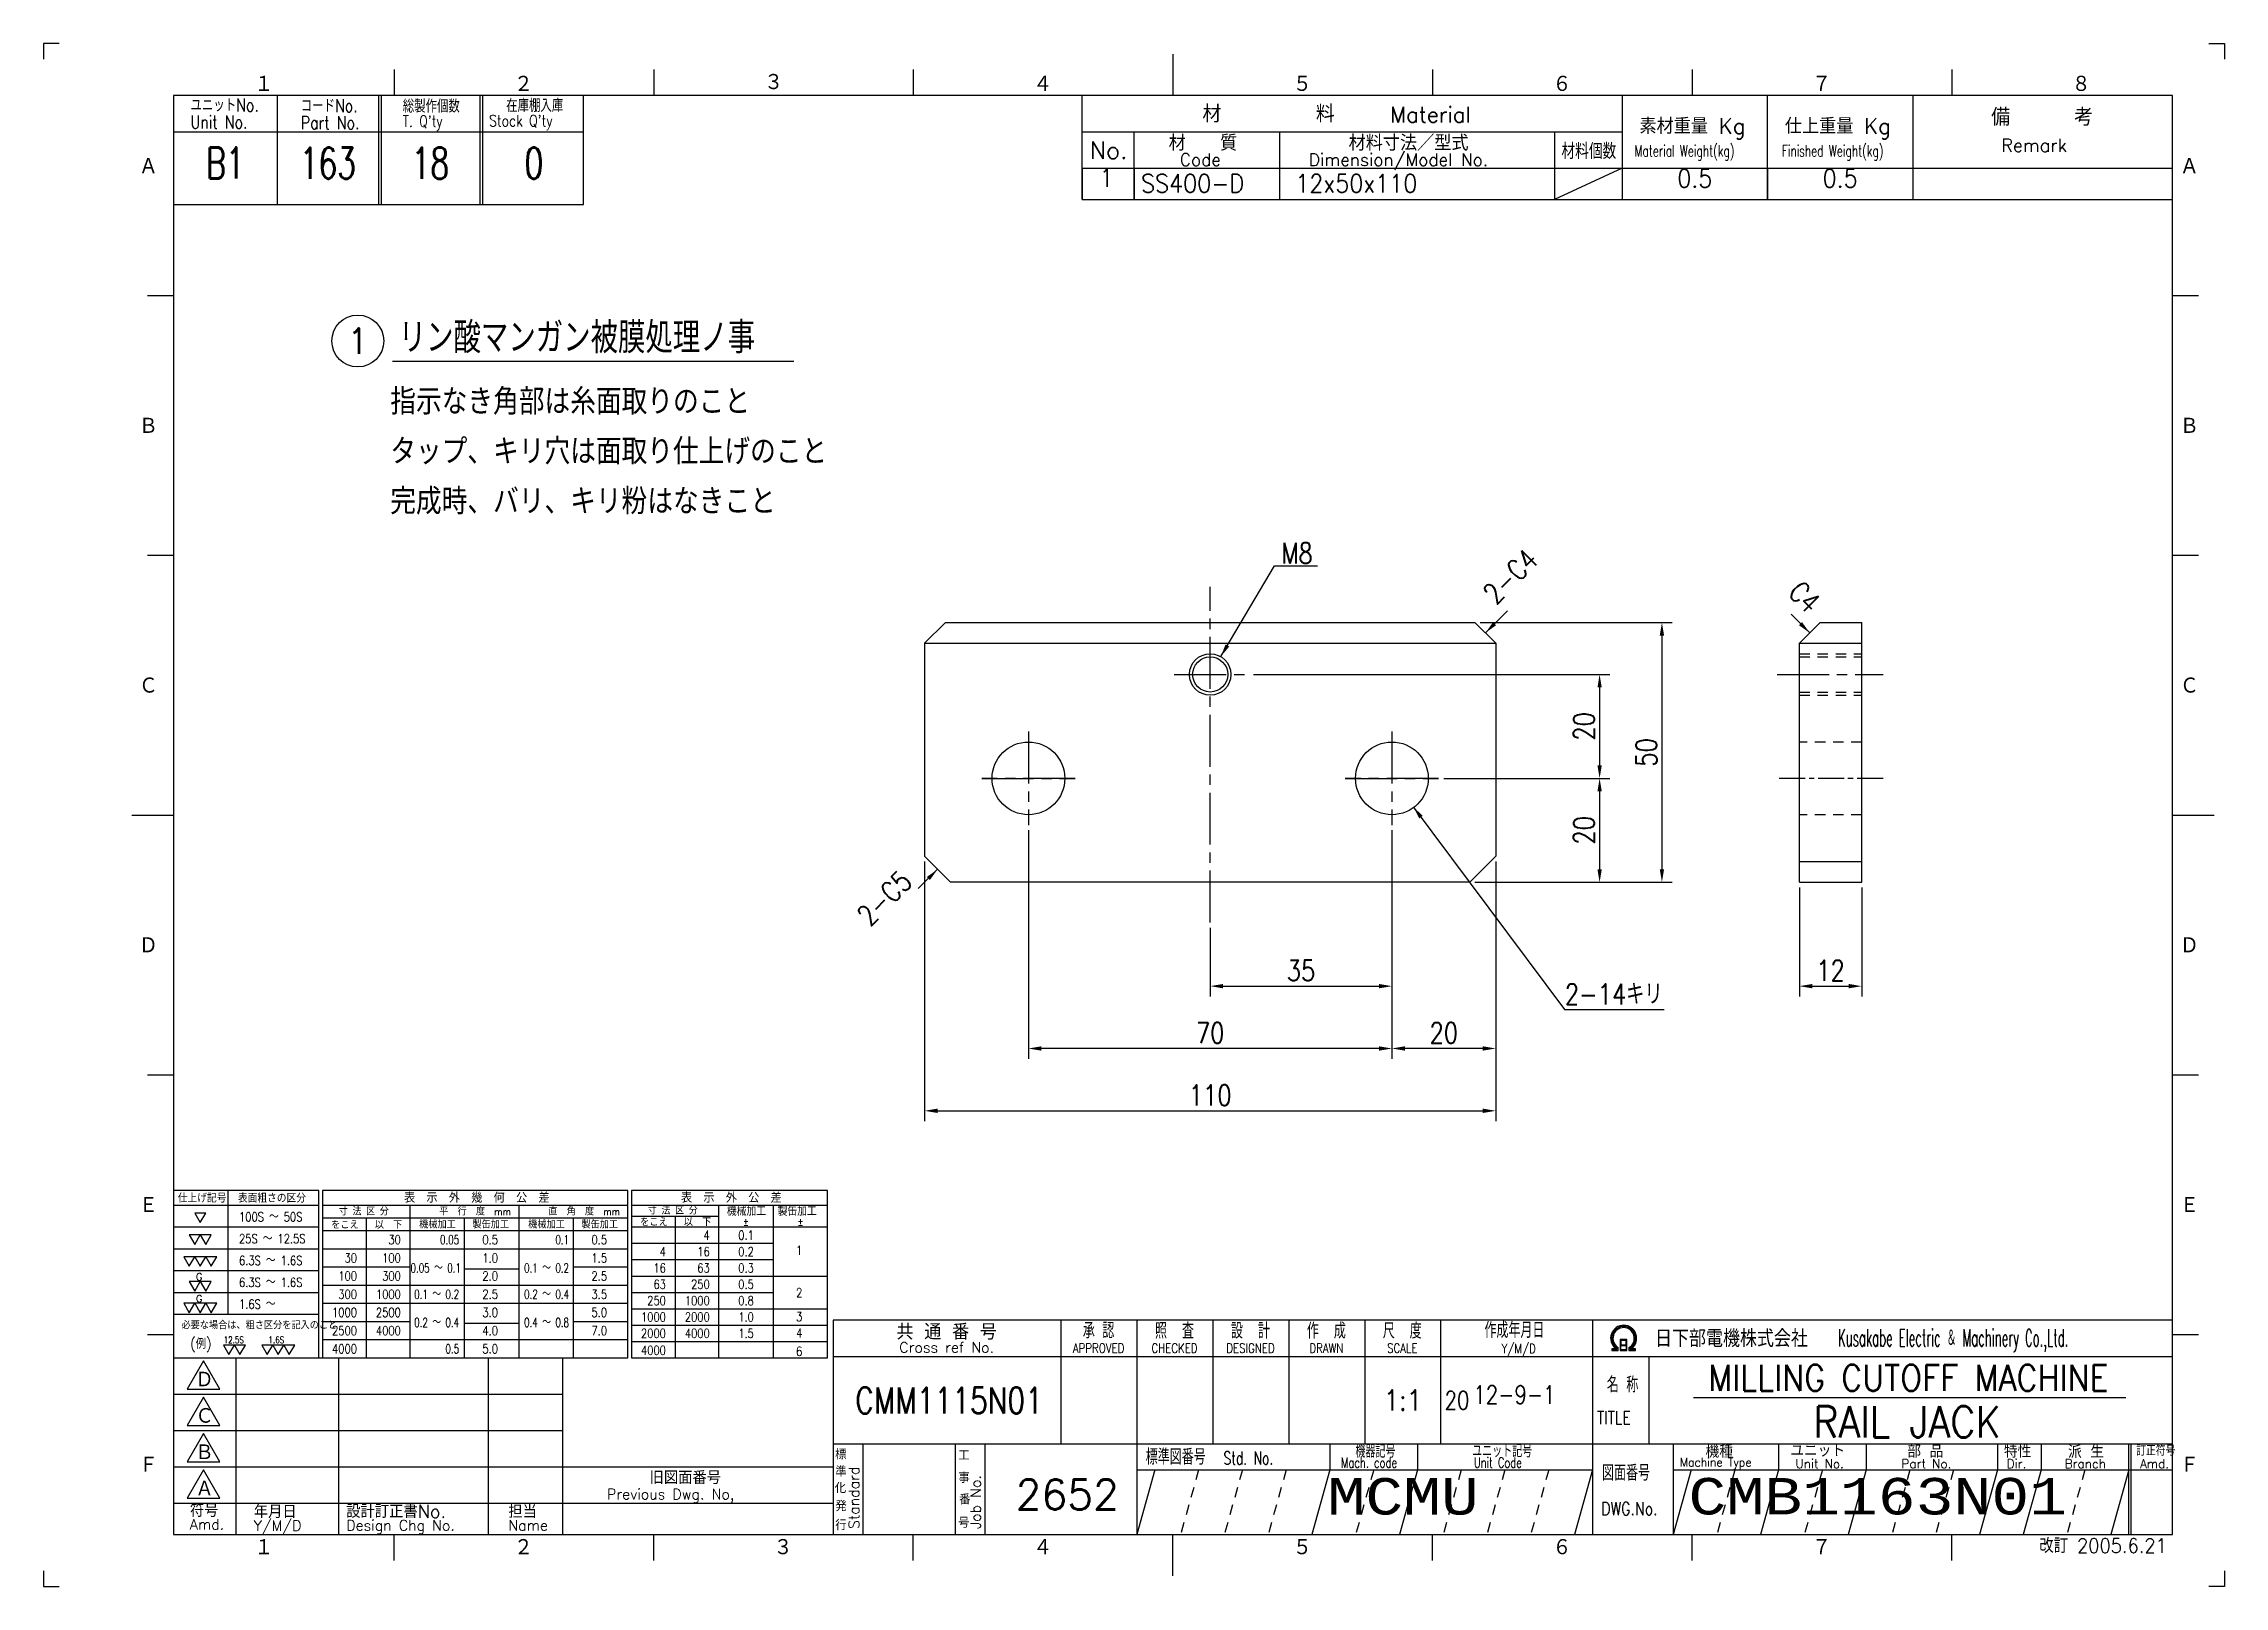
# Model space of a CAD drawing. Extents: x 0 to 420, y 0 to 297.
import ezdxf
from ezdxf.enums import TextEntityAlignment as Align

# ---------------------------------------------------------------- set-up
doc = ezdxf.new("R2010")
doc.units = 0
for name, pattern in [('GEN3A', [3.5, 2, -1.5]), ('GEN7', [15, 10, -1.5, 2, -1.5]), ('GEN7A', [7.5, 5, -0.75, 1, -0.75]), ('HIDDEN2', [3.5, 2, -1.5])]:
    doc.linetypes.add(name, pattern=pattern)
doc.layers.get('0').update_dxf_attribs({"linetype": 'CONTINUOUS'})
doc.layers.get('DEFPOINTS').update_dxf_attribs({"linetype": 'CONTINUOUS'})
for name, color, linetype in [('2', 5, 'CONTINUOUS'), ('4', 3, 'CONTINUOUS'), ('5', 3, 'CONTINUOUS'), ('6', 52, 'CONTINUOUS'), ('7', 4, 'GEN7'), ('7A', 4, 'GEN7A'), ('9', 3, 'HIDDEN2'), ('RAHM2', 1, 'CONTINUOUS'), ('RAHM3', 52, 'CONTINUOUS')]:
    doc.layers.add(name, color=color, linetype=linetype)
doc.styles.add('DIMENSION', font='monotxt.shx', dxfattribs={"bigfont": 'bigfont.shx'})
doc.styles.get("Standard").update_dxf_attribs({"font": 'romans.shx', "width": 0.8, "bigfont": 'extfont.shx'})
doc.dimstyles.new('GEN-ISO', dxfattribs={"dimtxt": 4, "dimasz": 2.5, "dimexe": 2, "dimexo": 1, "dimgap": 1, "dimtad": 3, "dimdec": 3, "dimrnd": 0.001, "dimdsep": 46, "dimtxsty": 'Standard', "dimcen": 0, "dimclrt": 52, "dimadec": 0, "dimazin": 0, "dimtp": 0.1, "dimtm": 0.1, "dimtfac": 0.6, "dimtdec": 3, "dimtmove": 2, "dimatfit": 3, "dimfxl": 1, "dimarcsym": 0})

# ---------------------------------------------------------------- blocks, each defined once
blk = doc.blocks.new('*D12')
at = {"layer": '5', "color": 0, "lineweight": -2, "transparency": 16777216}
for p, q in [((269.67, 155.55), (301.67, 155.55)), ((299.67, 153.05), (299.67, 138.05)), ((275.67, 135.55), (301.67, 135.55))]:
    blk.add_line(p, q, dxfattribs=at)
at = {"layer": '5', "color": 0, "transparency": 16777216}
for points in [[(299.26, 153.05), (300.09, 153.05), (299.67, 155.55)], [(299.26, 138.05), (300.09, 138.05), (299.67, 135.55)]]:
    blk.add_solid(points, dxfattribs=at)
at = {"layer": 'DEFPOINTS', "color": 0, "transparency": 16777216}
for p in [(268.67, 155.55), (274.67, 135.55), (299.67, 135.55)]:
    blk.add_point(p, dxfattribs=at)
at = {"layer": '5', "color": 52, "transparency": 16777216, "insert": (296.67, 145.55), "char_height": 4, "attachment_point": 5, "rotation": 90}
blk.add_mtext('20', dxfattribs=at)
blk = doc.blocks.new('*D13')
at = {"layer": '5', "color": 0, "lineweight": -2, "transparency": 16777216}
for p, q in [((233.04, 175.55), (301.67, 175.55)), ((299.67, 173.05), (299.67, 158.05)), ((269.67, 155.55), (301.67, 155.55))]:
    blk.add_line(p, q, dxfattribs=at)
at = {"layer": '5', "color": 0, "transparency": 16777216}
for points in [[(299.26, 173.05), (300.09, 173.05), (299.67, 175.55)], [(299.26, 158.05), (300.09, 158.05), (299.67, 155.55)]]:
    blk.add_solid(points, dxfattribs=at)
at = {"layer": 'DEFPOINTS', "color": 0, "transparency": 16777216}
for p in [(232.04, 175.55), (268.67, 155.55), (299.67, 155.55)]:
    blk.add_point(p, dxfattribs=at)
at = {"layer": '5', "color": 52, "transparency": 16777216, "insert": (296.67, 165.55), "char_height": 4, "attachment_point": 5, "rotation": 90}
blk.add_mtext('20', dxfattribs=at)
blk = doc.blocks.new('*D14')
at = {"layer": '5', "color": 0, "lineweight": -2, "transparency": 16777216}
for p, q in [((276.67, 185.55), (313.67, 185.55)), ((311.67, 183.05), (311.67, 138.05)), ((275.67, 135.55), (313.67, 135.55))]:
    blk.add_line(p, q, dxfattribs=at)
at = {"layer": '5', "color": 0, "transparency": 16777216}
for points in [[(311.26, 183.05), (312.09, 183.05), (311.67, 185.55)], [(311.26, 138.05), (312.09, 138.05), (311.67, 135.55)]]:
    blk.add_solid(points, dxfattribs=at)
at = {"layer": 'DEFPOINTS', "color": 0, "transparency": 16777216}
for p in [(275.67, 185.55), (274.67, 135.55), (311.67, 135.55)]:
    blk.add_point(p, dxfattribs=at)
at = {"layer": '5', "color": 52, "transparency": 16777216, "insert": (308.67, 160.55), "char_height": 4, "attachment_point": 5, "rotation": 90}
blk.add_mtext('50', dxfattribs=at)
blk = doc.blocks.new('*D15')
at = {"layer": '5', "color": 0, "lineweight": -2, "transparency": 16777216}
for p, q in [((259.67, 145.55), (259.67, 101.55)), ((279.67, 139.55), (279.67, 101.55)), ((277.17, 103.55), (262.17, 103.55))]:
    blk.add_line(p, q, dxfattribs=at)
at = {"layer": '5', "color": 0, "transparency": 16777216}
for points in [[(262.17, 103.97), (262.17, 103.13), (259.67, 103.55)], [(277.17, 103.97), (277.17, 103.13), (279.67, 103.55)]]:
    blk.add_solid(points, dxfattribs=at)
at = {"layer": 'DEFPOINTS', "color": 0, "transparency": 16777216}
for p in [(259.67, 146.55), (279.67, 140.55), (259.67, 103.55)]:
    blk.add_point(p, dxfattribs=at)
at = {"layer": '5', "color": 52, "transparency": 16777216, "insert": (269.67, 106.55), "char_height": 4, "attachment_point": 5}
blk.add_mtext('20', dxfattribs=at)
blk = doc.blocks.new('*D16')
at = {"layer": '5', "color": 0, "lineweight": -2, "transparency": 16777216}
for p, q in [((189.67, 145.55), (189.67, 101.55)), ((259.67, 145.55), (259.67, 101.55)), ((257.17, 103.55), (192.17, 103.55))]:
    blk.add_line(p, q, dxfattribs=at)
at = {"layer": '5', "color": 0, "transparency": 16777216}
for points in [[(192.17, 103.97), (192.17, 103.13), (189.67, 103.55)], [(257.17, 103.97), (257.17, 103.13), (259.67, 103.55)]]:
    blk.add_solid(points, dxfattribs=at)
at = {"layer": 'DEFPOINTS', "color": 0, "transparency": 16777216}
for p in [(189.67, 146.55), (259.67, 146.55), (189.67, 103.55)]:
    blk.add_point(p, dxfattribs=at)
at = {"layer": '5', "color": 52, "transparency": 16777216, "insert": (224.67, 106.55), "char_height": 4, "attachment_point": 5}
blk.add_mtext('70', dxfattribs=at)
blk = doc.blocks.new('*D17')
at = {"layer": '5', "color": 0, "lineweight": -2, "transparency": 16777216}
for p, q in [((259.67, 145.55), (259.67, 113.55)), ((224.67, 126.8), (224.67, 113.55)), ((227.17, 115.55), (257.17, 115.55))]:
    blk.add_line(p, q, dxfattribs=at)
at = {"layer": '5', "color": 0, "transparency": 16777216}
for points in [[(227.17, 115.97), (227.17, 115.13), (224.67, 115.55)], [(257.17, 115.97), (257.17, 115.13), (259.67, 115.55)]]:
    blk.add_solid(points, dxfattribs=at)
at = {"layer": 'DEFPOINTS', "color": 0, "transparency": 16777216}
for p in [(259.67, 146.55), (224.67, 127.8), (259.67, 115.55)]:
    blk.add_point(p, dxfattribs=at)
at = {"layer": '5', "color": 52, "transparency": 16777216, "insert": (242.17, 118.55), "char_height": 4, "attachment_point": 5}
blk.add_mtext('35', dxfattribs=at)
blk = doc.blocks.new('*D18')
at = {"layer": '5', "color": 0, "lineweight": -2, "transparency": 16777216}
for p, q in [((169.67, 139.55), (169.67, 89.55)), ((279.67, 139.55), (279.67, 89.55)), ((172.17, 91.55), (277.17, 91.55))]:
    blk.add_line(p, q, dxfattribs=at)
at = {"layer": '5', "color": 0, "transparency": 16777216}
for points in [[(172.17, 91.97), (172.17, 91.13), (169.67, 91.55)], [(277.17, 91.97), (277.17, 91.13), (279.67, 91.55)]]:
    blk.add_solid(points, dxfattribs=at)
at = {"layer": 'DEFPOINTS', "color": 0, "transparency": 16777216}
for p in [(169.67, 140.55), (279.67, 140.55), (279.67, 91.55)]:
    blk.add_point(p, dxfattribs=at)
at = {"layer": '5', "color": 52, "transparency": 16777216, "insert": (224.67, 94.55), "char_height": 4, "attachment_point": 5}
blk.add_mtext('110', dxfattribs=at)
blk = doc.blocks.new('*D19')
at = {"layer": '5', "color": 0, "lineweight": -2, "transparency": 16777216}
for p, q in [((338.15, 134.55), (338.15, 113.55)), ((350.15, 134.55), (350.15, 113.55)), ((340.65, 115.55), (347.65, 115.55))]:
    blk.add_line(p, q, dxfattribs=at)
at = {"layer": '5', "color": 0, "transparency": 16777216}
for points in [[(340.65, 115.97), (340.65, 115.13), (338.15, 115.55)], [(347.65, 115.97), (347.65, 115.13), (350.15, 115.55)]]:
    blk.add_solid(points, dxfattribs=at)
at = {"layer": 'DEFPOINTS', "color": 0, "transparency": 16777216}
for p in [(338.15, 135.55), (350.15, 135.55), (350.15, 115.55)]:
    blk.add_point(p, dxfattribs=at)
at = {"layer": '5', "color": 52, "transparency": 16777216, "insert": (344.15, 118.55), "char_height": 4, "attachment_point": 5}
blk.add_mtext('12', dxfattribs=at)
blk = doc.blocks.new('STDBUHIN')
at = {"color": 7}
for p, q in [((0, 0), (0, -6)), ((10, 0), (10, -6)), ((38, 0), (38, -6)), ((91, 0), (91, -6)), ((104, 0), (104, -6)), ((132, 0), (132, -6)), ((160, 0), (160, -6)), ((0, -6), (210, -6))]:
    blk.add_line(p, q, dxfattribs=at)
at = {"layer": 'RAHM3', "color": 7, "width": 0.9}
for tag, p in [('1GENST', (4.710911, -4.609434)), ('4GENST', (96.434633, -4.658422)), ('5GENST', (118, -4.729)), ('6GENST', (146, -4.729))]:
    blk.add_attdef(tag, text='', height=3.5, dxfattribs=at).set_placement(p, align=Align.BOTTOM_CENTER)
at = {"layer": 'RAHM3', "color": 7}
for tag, p, width in [('2GENST', (11.373533, -4.658422), 0.8), ('3GENST', (41.070972, -4.658422), 0.8), ('7GENST', (162.759538, -4.671383), 0.9)]:
    blk.add_attdef(tag, p, '', height=3.5, dxfattribs=dict(at, width=width))
blk = doc.blocks.new('GENBALLOON1')
blk.add_circle((0, 0), 5)
at = {"flags": 1}
blk.add_attdef('GEN_PARENT', text='', height=2.5, dxfattribs=at).set_placement((0, 0), align=Align.MIDDLE)
blk.add_attdef('REF_NO', text='', height=3.5).set_placement((0, 0), align=Align.MIDDLE)
at = {"color": 7, "flags": 1}
for tag, p in [('5GENINF', (6.43, 0.96)), ('6GENINF', (6.43, 0.63)), ('7GENINF', (6.43, 0.3)), ('8GENINF', (6.43, -0.04)), ('9GENINF', (6.43, -0.37)), ('3GENINF', (6.43, -2.34)), ('4GENINF', (6.43, -2.67)), ('10GENINF', (6.43, -0.7)), ('11GENINF', (6.43, -1)), ('12GENINF', (6.43, -1.34)), ('13GENINF', (6.43, -1.67)), ('14GENINF', (6.43, -2)), ('15GENINF', (6.43, -3)), ('16GENINF', (6.43, -3.34)), ('17GENINF', (6.43, -3.7)), ('18GENINF', (6.43, -4.04)), ('19GENINF', (6.43, -4.37)), ('20GENINF', (6.43, -4.7)), ('21GENINF', (6.43, -5.04)), ('22GENINF', (6.43, -5.37))]:
    blk.add_attdef(tag, p, '', height=0.2, dxfattribs=at)
blk = doc.blocks.new('1A3ﾌﾞﾋﾝ')
at = {"layer": 'RAHM2', "color": 5, "linetype": 'Continuous'}
for p, q in [((3, 297), (0, 297)), ((0, 297), (0, 294)), ((217.5, 295), (217.5, 287)), ((417, 297), (420, 297)), ((420, 297), (420, 294)), ((67.5, 292), (67.5, 287)), ((117.5, 292), (117.5, 287)), ((167.5, 292), (167.5, 287)), ((267.5, 292), (267.5, 287)), ((317.5, 292), (317.5, 287)), ((367.5, 292), (367.5, 287)), ((410, 287), (25, 287)), ((25, 287), (25, 10)), ((104, 266), (104, 287)), ((410, 10), (410, 287)), ((25, 266), (64.5, 266)), ((64.5, 266), (104, 266)), ((20, 248.5), (25, 248.5)), ((410, 248.5), (415, 248.5)), ((20, 198.5), (25, 198.5)), ((410, 198.5), (415, 198.5)), ((17, 148.5), (25, 148.5)), ((410, 148.5), (418, 148.5)), ((20, 98.5), (25, 98.5)), ((410, 98.5), (415, 98.5)), ((20, 48.5), (25, 48.5)), ((410, 48.5), (415, 48.5)), ((25, 10), (410, 10)), ((67.5, 5), (67.5, 10)), ((117.5, 5), (117.5, 10)), ((217.5, 2), (217.5, 10)), ((267.5, 5), (267.5, 10)), ((317.5, 5), (317.5, 10)), ((367.5, 5), (367.5, 10)), ((0, 3), (0, 0)), ((0, 0), (3, 0)), ((420, 0), (417, 0)), ((420, 3), (420, 0))]:
    blk.add_line(p, q, dxfattribs=at)
at = {"layer": 'RAHM2', "color": 7, "linetype": 'Continuous'}
for p, q in [((45, 287), (45, 266)), ((64.5, 287), (64.5, 266)), ((65, 287), (65, 266)), ((84, 287), (84, 266)), ((84.5, 287), (84.5, 266)), ((200, 267), (200, 287)), ((304, 287), (304, 267)), ((332, 267), (332, 287)), ((360, 287), (360, 267)), ((25, 280), (64.5, 280)), ((64.5, 280), (104, 280)), ((200, 280), (304, 280)), ((210, 267), (210, 280)), ((238, 280), (238, 267)), ((291, 280), (291, 267)), ((200, 273), (410, 273)), ((304, 273), (291, 267)), ((200, 267), (410, 267)), ((195.93, 51.26), (195.93, 27.42)), ((210.55, 51.26), (210.55, 10)), ((225.18, 51.26), (225.18, 27.42)), ((239.8, 51.26), (239.8, 27.42)), ((254.43, 51.26), (254.43, 27.42)), ((269.05, 51.26), (269.05, 27.42)), ((298.3, 51.26), (298.3, 10)), ((25, 44), (100, 44)), ((37, 44), (37, 10)), ((56.8, 44), (56.8, 10)), ((85.6, 44), (85.6, 10)), ((100, 10), (100, 44)), ((152.05, 44.26), (410, 44.26)), ((269.05, 44.26), (269.05, 27.42)), ((298.3, 44.26), (298.3, 44.26)), ((309.17, 44.26), (309.17, 27.42)), ((25, 37), (100, 37)), ((25, 30), (100, 30)), ((152.05, 27.42), (410, 27.42)), ((157.77, 27.42), (157.77, 10)), ((175.59, 27.42), (175.59, 10)), ((181.3, 27.42), (181.3, 10)), ((247.73, 27.42), (247.73, 22.42)), ((264.59, 27.42), (264.59, 22.42)), ((313.83, 27.42), (313.83, 10)), ((334.15, 27.42), (334.15, 22.42)), ((351, 27.42), (351, 22.42)), ((376.29, 27.42), (376.29, 22.42)), ((384.72, 27.42), (384.72, 22.42)), ((401.57, 10), (401.57, 27.42)), ((402.07, 10), (402.07, 27.42)), ((25, 23), (100, 23)), ((100, 23), (152.05, 23)), ((210.55, 22.42), (298.3, 22.42)), ((313.83, 22.42), (410, 22.42)), ((25, 16), (100, 16)), ((100, 16), (152.05, 16)), ((167.5, 5), (167.5, 10))]:
    blk.add_line(p, q, dxfattribs=at)
at = {"layer": 'RAHM2', "color": 3, "linetype": 'Continuous'}
for p, q in [((317.73, 36.35), (401.03, 36.35)), ((214.02, 22.42), (210.55, 10)), ((247.73, 22.42), (244.26, 10)), ((264.59, 22.42), (261.12, 10)), ((298.3, 22.42), (294.83, 10)), ((334.15, 22.42), (330.68, 10)), ((351, 22.42), (347.54, 10)), ((376.29, 22.42), (372.82, 10)), ((384.72, 22.42), (381.25, 10))]:
    blk.add_line(p, q, dxfattribs=at)
at = {"layer": 'RAHM2', "color": 3, "linetype": 'GEN3A'}
for p, q in [((222.44, 22.42), (218.98, 10)), ((230.87, 22.42), (227.41, 10)), ((239.3, 22.42), (235.84, 10)), ((256.16, 22.42), (252.69, 10)), ((273.01, 22.42), (269.55, 10)), ((281.44, 22.42), (277.98, 10)), ((289.87, 22.42), (286.41, 10)), ((325.72, 22.42), (322.25, 10)), ((342.57, 22.42), (339.11, 10)), ((359.43, 22.42), (355.97, 10)), ((367.86, 22.42), (364.39, 10)), ((393.14, 22.42), (389.68, 10))]:
    blk.add_line(p, q, dxfattribs=at)
at = {"layer": 'RAHM2', "color": 5, "linetype": 'Continuous'}
blk.add_lwpolyline([(410, 51.26), (152.05, 51.26), (152.05, 10)], dxfattribs=at)
at = {"layer": 'RAHM2', "color": 7, "linetype": 'Continuous'}
for points in [[(303.62, 47.51), (303.62, 45.4), (304.92, 45.4), (304.92, 47.51), (303.62, 47.51)], [(303.77, 47.36), (303.77, 46.53), (304.77, 46.53), (304.77, 47.36), (303.77, 47.36)], [(304.77, 46.38), (304.77, 45.55), (303.77, 45.55), (303.77, 46.38), (304.77, 46.38)], [(302.02, 45.4), (303.22, 45.4), (303.22, 46.01)], [(302.02, 45.58), (302.97, 45.58), (302.97, 45.91)], [(302.72, 45.82), (302.72, 45.75), (302.02, 45.75), (302.02, 45.4)], [(305.32, 45.98), (305.32, 45.4), (306.58, 45.4), (306.58, 45.75), (305.85, 45.75), (305.85, 45.8)], [(305.57, 45.87), (305.57, 45.58), (306.58, 45.58)]]:
    blk.add_lwpolyline(points, dxfattribs=at)
for points in [[(30.79, 43.41), (27.65, 37.97), (33.92, 37.97)], [(30.79, 36.41), (27.65, 30.97), (33.92, 30.97)], [(30.79, 29.41), (27.65, 23.97), (33.92, 23.97)], [(30.79, 22.41), (27.65, 16.97), (33.92, 16.97)]]:
    blk.add_lwpolyline(points, close=True, dxfattribs=at)
at = {"layer": 'RAHM2', "color": 3, "linetype": 'Continuous'}
for points in [[(317.29, 22.42), (313.83, 10)], [(401.57, 22.42), (401.57, 22.42), (398.11, 10)]]:
    blk.add_lwpolyline(points, dxfattribs=at)
at = {"layer": 'RAHM2', "color": 7, "linetype": 'Continuous'}
for radius, start, end in [(2.5, 308.2706, 230.8952), (2.28, 303.9949, 234.4013), (2.06, 299.8294, 238.4756)]:
    blk.add_arc((304.3, 47.76), radius, start, end, dxfattribs=at)
at = {"layer": '4', "width": 0.9}
blk.add_text('改訂 2005.6.21', height=2.8, dxfattribs=at).set_placement((408.91, 6.44), align=Align.RIGHT)
at = {"layer": 'RAHM2', "color": 5, "linetype": 'Continuous'}
for s, p in [('１', (40.6, 287.58)), ('２', (90.6, 287.58)), ('４', (190.6, 287.58)), ('５', (240.6, 287.58)), ('６', (290.6, 287.58)), ('７', (340.6, 287.58)), ('８', (390.6, 287.58)), ('Ａ', (18.36, 271.74)), ('Ａ', (411.44, 271.74)), ('Ｂ', (18.36, 221.74)), ('Ｂ', (411.44, 221.74)), ('Ｃ', (18.36, 171.74)), ('Ｃ', (411.44, 171.74)), ('Ｄ', (18.36, 121.74)), ('Ｄ', (411.44, 121.74)), ('Ｅ', (18.36, 71.74)), ('Ｅ', (411.44, 71.74)), ('Ｆ', (18.36, 21.74)), ('Ｆ', (411.44, 21.74)), ('１', (40.6, 5.87)), ('２', (90.6, 5.87)), ('３', (140.6, 5.87)), ('４', (190.6, 5.87)), ('５', (240.6, 5.87)), ('６', (290.6, 5.87)), ('７', (340.6, 5.87))]:
    blk.add_text(s, height=3.31, dxfattribs=at).set_placement(p)
blk.add_text('３', height=3.31, dxfattribs=at).set_placement((140.6, 289.58), align=Align.MIDDLE)
at = {"layer": 'RAHM2', "color": 7, "linetype": 'Continuous'}
for s, height, width, p in [('ユニットNo.', 2.5, 0.8, (28.29, 283.92)), ('コードNo.', 2.5, 0.8, (49.52, 283.81)), ('総製作個数', 2.5, 0.8, (69.17, 283.72)), ('在庫棚入庫', 2.5, 0.8, (89.08, 283.82)), ('Unit No.', 2.5, 0.8, (28.29, 280.64)), ('Part No.', 2.5, 0.8, (49.52, 280.53)), ("T. Q'ty", 2.2, 0.8, (69.17, 280.96)), ("Stock Q'ty", 2.2, 0.8, (85.8, 281.06)), ('材料個数', 3, 0.8, (292.32, 274.79)), ('Material Weight(kg)', 2.2, 0.68, (306.37, 275.25)), ('Finished Weight(kg)', 2.2, 0.68, (334.74, 275.25)), ('作成年月日', 3, 0.7, (277.49, 47.82)), ('Y/M/D', 1.8, 0.8, (280.79, 44.87)), ('Kusakabe Electric ＆ Machinery Co.,Ltd.', 3.3108, 0.5, (345.56, 46.19)), ('名 称', 3, 0.7, (301.06, 37.33)), ('20', 3.5, 0.8, (269.81, 34.08)), ('TITLE', 2.5, 0.8, (299.18, 31.25)), ('標準図番号', 3, 0.7, (212.26, 23.44)), ('Std. No.', 2.5, 0.7, (227.23, 23.44)), ('機器記号', 2.5, 0.7, (252.65, 24.77)), ('ユニット記号', 2.5, 0.7, (275.14, 24.85)), ('訂正符号', 2, 0.7, (403.01, 25.16)), ('Mach. code', 2, 0.7, (249.86, 22.83)), ('Unit Code', 2, 0.7, (275.45, 22.83)), ('図面番号', 3, 0.7, (300.15, 20.37)), ('Machine Type', 1.7, 0.9, (315.15, 23.05))]:
    blk.add_text(s, height=height, dxfattribs=dict(at, width=width)).set_placement(p)
for s, height, p in [('材\u3000\u3000\u3000\u3000\u3000料', 3.311, (223.18, 281.82)), ('Material', 3, (259.34, 281.82)), ('素材重量 Kg', 3, (307.35, 279.63)), ('仕上重量 Kg', 3, (335.35, 279.63)), ('備     考', 3.311, (375.08, 281.21)), ('No.', 3.311, (201.5, 274.82)), ('材\u3000\u3000質', 3, (216.68, 276.39)), ('材料寸法／型式', 3, (251.33, 276.39)), ('Remark', 2.5, (377.03, 276.16)), ('Code', 2.4, (218.82, 273.45)), ('Dimension/Model No.', 2.4, (243.65, 273.45)), ('Ｄ', 3.2, (29.23, 38.2)), ('Ｃ', 3.2, (29.23, 31.2)), ('Ｂ', 3.2, (29.23, 24.2)), ('標', 2, (152.44, 24.43)), ('工', 2, (176.15, 24.24)), ('機種', 2.4, (320.08, 24.76)), ('ユニット', 2.4, (336.39, 24.96)), ('部 品', 2.4, (358.93, 24.79)), ('特性', 2.4, (377.55, 24.78)), ('派 生', 2.4, (389.89, 24.72)), ('旧図面番号', 2.5, (116.71, 19.69)), ('準', 2, (152.47, 21.11)), ('事', 2, (176.17, 19.92)), ('Unit No.', 1.7, (337.39, 22.76)), ('Part No.', 1.7, (357.81, 22.76)), ('Dir.', 1.7, (378.09, 22.76)), ('Branch', 1.7, (389.24, 22.76)), ('Amd.', 1.7, (403.74, 22.76)), ('Ａ', 3.2, (29.23, 17.2)), ('Previous Dwg. No,', 2, (108.5, 16.75)), ('化', 2, (152.37, 17.95)), ('番', 2, (176.31, 15.76)), ('Amd.', 2, (28.17, 10.93)), ('符号', 2.5, (28.17, 13.37)), ('Y/M/D', 2, (40.49, 10.7)), ('年月日', 2.5, (40.49, 13.14)), ('設計訂正書No.', 2.5, (58.29, 13.18)), ('Design Chg No.', 2, (58.29, 10.75)), ('担当', 2.5, (89.5, 13.18)), ('Name', 2, (89.5, 10.75)), ('行', 2, (152.46, 10.82)), ('発', 2, (152.46, 14.47)), ('号', 2, (176.11, 11.28))]:
    blk.add_text(s, height=height, dxfattribs=at).set_placement(p)
for s, height, p in [('共 通 番 号', 3, (173.93, 49.14)), ('Cross ref No.', 2, (173.93, 46.01))]:
    blk.add_text(s, height=height, dxfattribs=at).set_placement(p, align=Align.MIDDLE)
for s, height, width, p in [('承 認', 3, 0.7, (203.18, 49.35)), ('照  査', 3, 0.7, (217.8, 49.35)), ('設  計', 3, 0.7, (232.43, 49.35)), ('作  成', 3, 0.7, (247.05, 49.35)), ('尺  度', 3, 0.7, (261.67, 49.35)), ('APPROVED', 1.8, 0.8, (203.18, 45.85)), ('CHECKED', 1.8, 0.8, (217.8, 45.85)), ('DESIGNED', 1.8, 0.8, (232.43, 45.85)), ('DRAWN', 1.8, 0.8, (247.05, 45.85)), ('SCALE', 1.8, 0.8, (261.67, 45.85)), ('DWG.No.', 2.5, 0.8, (305.41, 14.96))]:
    blk.add_text(s, height=height, dxfattribs=dict(at, width=width)).set_placement(p, align=Align.MIDDLE)
at = {"layer": 'RAHM2', "color": 7, "linetype": 'Continuous', "width": 0.844147}
blk.add_text('日下部電機株式会社', height=3.311, dxfattribs=at).set_placement((310.35, 46.06), (339.79, 46.06), align=Align.FIT)
at = {"layer": 'RAHM2', "color": 7, "linetype": 'Continuous'}
for s, p in [('Standard', (157.07, 11.05)), ('Job No.', (180.5, 11.05))]:
    blk.add_text(s, height=2, rotation=90, dxfattribs=at).set_placement(p)
at = {"layer": 'RAHM2', "color": 5, "linetype": 'Continuous', "width": 0.7}
for tag, p in [('HEADER3', (35, 274.01)), ('HEADER4', (54.75, 274)), ('HEADER15', (74.49, 274)), ('HEADER16', (94.43, 274))]:
    blk.add_attdef(tag, text='', height=6, dxfattribs=at).set_placement(p, align=Align.MIDDLE)
at = {"layer": 'RAHM2', "color": 7, "linetype": 'Continuous'}
blk.add_attdef('HEADER5', text='', height=2.5, dxfattribs=at).set_placement((63.69, 267.1), align=Align.BOTTOM_RIGHT)
for tag, height, width, p in [('HEADER1', 5, 0.9, (359.12, 40.15)), ('HEADER25', 3.2, 0.63, (46.91, 40.38)), ('HEADER23', 3.33, 0.8, (71.4, 40.2)), ('HEADER24', 3.5, 0.8, (92.57, 40.22)), ('HEADER7', 5, 0.8, (174.38, 35.8)), ('GEN-TITLE-SCA', 4, 0.85, (261.79, 35.85)), ('HEADER22', 3.2, 0.63, (46.91, 33.38)), ('HEADER20', 3.33, 0.8, (71.4, 33.2)), ('HEADER21', 3.5, 0.8, (92.57, 33.22)), ('HEADER2', 6, 0.9, (358.89, 31.68)), ('HEADER19', 3.2, 0.63, (46.91, 26.38)), ('HEADER17', 3.33, 0.8, (71.4, 26.2)), ('HEADER18', 3.5, 0.8, (92.57, 26.22)), ('HEADER11', 3.2, 0.63, (46.91, 19.38)), ('HEADER9', 3.33, 0.8, (71.4, 19.2)), ('HEADER10', 3.5, 0.8, (92.57, 19.22)), ('HEADER14', 3.31, 0.8, (126.54, 12.82))]:
    blk.add_attdef(tag, text='', height=height, dxfattribs=dict(at, width=width)).set_placement(p, align=Align.MIDDLE)
for tag, p in [('HEADER27', (232.45, 36.09)), ('HEADER26', (247.07, 36.09))]:
    blk.add_attdef(tag, text='', height=4, dxfattribs=at).set_placement(p, align=Align.MIDDLE)
at = {"layer": 'RAHM2', "color": 7, "linetype": 'Continuous', "width": 0.8}
blk.add_attdef('GEN-TITLE-DAT', text='', height=3.5, dxfattribs=at).set_placement((275.35, 34.1), align=Align.BOTTOM_LEFT)
at = {"layer": 'RAHM2', "color": 5, "linetype": 'Continuous'}
blk.add_attdef('HEADER6', text='', height=5.8, dxfattribs=at).set_placement((207.09, 13.03), align=Align.BOTTOM_RIGHT)
at = {"layer": 'RAHM2', "color": 5, "linetype": 'Continuous', "style": 'DIMENSION', "width": 1.2}
for tag, p in [('HEADER13', (213.56, 11.75)), ('HEADER12', (247.26, 11.72)), ('GEN-TITLE-DWG', (316.79, 11.74))]:
    blk.add_attdef(tag, text='', height=7.02, dxfattribs=at).set_placement(p, align=Align.BOTTOM_LEFT)
at = {"layer": 'RAHM2', "color": 5, "linetype": 'Continuous', "style": 'DIMENSION'}
blk.add_attdef('HEADER8', text='', height=7.02, dxfattribs=at).set_placement((408.58, 11.71), align=Align.BOTTOM_RIGHT)

msp = doc.modelspace()

# ---------------------------------------------------------------- linework, layer by layer
for p, q in [((35.5, 76.2), (35.5, 52.4)), ((25, 73.4), (53, 73.4)), ((53.7, 73.4), (112.5, 73.4)), ((70.5, 73.4), (70.5, 44)), ((91.5, 73.4), (91.5, 44)), ((113.2, 73.4), (151, 73.4)), ((130, 73.4), (130, 44)), ((140.5, 73.4), (140.5, 44)), ((53.7, 70.95), (112.5, 70.95)), ((53.7, 68.5), (112.5, 68.5)), ((62.1, 70.95), (62.1, 44)), ((81, 70.95), (81, 44)), ((102, 70.95), (102, 44)), ((113.2, 71.3), (130, 71.3)), ((113.2, 69.2), (151, 69.2)), ((121.6, 71.3), (121.6, 44)), ((25, 52.4), (53, 52.4))]:
    msp.add_line(p, q)
for points in [[(30.163, 70.0224), (31.2239, 71.8599), (29.1022, 71.8599), (30.163, 70.0224)], [(29.0979, 65.8224), (30.1587, 67.6599), (28.037, 67.6599), (29.0979, 65.8224)], [(31.2196, 65.8224), (32.2804, 67.6599), (30.1587, 67.6599), (31.2196, 65.8224)], [(28.0413, 61.6224), (29.1022, 63.4599), (26.9805, 63.4599), (28.0413, 61.6224)], [(30.163, 61.6224), (31.2239, 63.4599), (29.1022, 63.4599), (30.163, 61.6224)], [(32.2847, 61.6224), (33.3456, 63.4599), (31.2239, 63.4599), (32.2847, 61.6224)], [(29.0979, 56.8573), (30.1587, 58.6948), (28.037, 58.6948), (29.0979, 56.8573)], [(31.2196, 56.8573), (32.2804, 58.6948), (30.1587, 58.6948), (31.2196, 56.8573)], [(28.0413, 52.6573), (29.1022, 54.4948), (26.9805, 54.4948), (28.0413, 52.6573)], [(30.163, 52.6573), (31.2239, 54.4948), (29.1022, 54.4948), (30.163, 52.6573)], [(32.2847, 52.6573), (33.3456, 54.4948), (31.2239, 54.4948), (32.2847, 52.6573)], [(35.6955, 44.6106), (36.7563, 46.4481), (34.6346, 46.4481), (35.6955, 44.6106)], [(37.8172, 44.6106), (38.878, 46.4481), (36.7563, 46.4481), (37.8172, 44.6106)], [(43.0732, 44.6106), (44.134, 46.4481), (42.0123, 46.4481), (43.0732, 44.6106)], [(45.1949, 44.6106), (46.2557, 46.4481), (44.134, 46.4481), (45.1949, 44.6106)], [(47.3166, 44.6106), (48.3774, 46.4481), (46.2557, 46.4481), (47.3166, 44.6106)]]:
    msp.add_lwpolyline(points, close=True)
at = {"layer": '2'}
for p, q in [((169.6734, 181.5511), (173.6734, 185.5511)), ((173.6734, 185.5511), (275.6734, 185.5511)), ((275.6734, 185.5511), (279.6734, 181.5511)), ((338.1465, 181.5511), (342.1465, 185.5511)), ((342.1465, 185.5511), (350.1465, 185.5511)), ((350.1465, 135.5511), (350.1465, 185.5511)), ((169.6734, 181.5511), (279.6734, 181.5511)), ((169.6734, 181.5511), (169.6734, 140.5511)), ((279.6734, 181.5511), (279.6734, 140.5511)), ((338.1465, 135.5511), (338.1465, 181.5511)), ((338.1465, 181.5511), (350.1465, 181.5511)), ((169.6734, 140.5511), (174.6734, 135.5511)), ((274.6734, 135.5511), (279.6734, 140.5511)), ((338.1465, 139.5511), (350.1465, 139.5511)), ((274.6734, 135.5511), (174.6734, 135.5511)), ((338.1465, 135.5511), (350.1465, 135.5511))]:
    msp.add_line(p, q, dxfattribs=at)
for points in [[(25, 44), (53, 44), (53, 76.2), (25, 76.2)], [(53.7, 44), (112.5, 44), (112.5, 76.2), (53.7, 76.2)], [(113.2, 44), (151, 44), (151, 76.2), (113.2, 76.2)]]:
    msp.add_lwpolyline(points, close=True, dxfattribs=at)
for centre, radius in [((224.6734, 175.5511), 3.375), ((189.6734, 155.5511), 7), ((259.6734, 155.5511), 7)]:
    msp.add_circle(centre, radius, dxfattribs=at)
at = {"layer": '4'}
for p, q in [((25, 69.2), (53, 69.2)), ((25, 65), (53, 65)), ((53.7, 65), (112.5, 65)), ((113.2, 66.05), (140.5, 66.05)), ((25, 60.8), (53, 60.8)), ((53.7, 61.5), (70.5, 61.5)), ((81, 61.15), (91.5, 61.15)), ((102, 61.5), (112.5, 61.5)), ((113.2, 62.9), (140.5, 62.9)), ((113.2, 59.75), (151, 59.75)), ((25, 56.6), (53, 56.6)), ((53.7, 58), (112.5, 58)), ((113.2, 56.6), (140.5, 56.6)), ((53.7, 54.5), (112.5, 54.5)), ((53.7, 51), (70.5, 51)), ((81, 50.65), (91.5, 50.65)), ((102, 51), (112.5, 51)), ((113.2, 53.45), (151, 53.45)), ((53.7, 47.5), (112.5, 47.5)), ((113.2, 50.3), (151, 50.3)), ((113.2, 47.15), (151, 47.15))]:
    msp.add_line(p, q, dxfattribs=at)
msp.add_circle((224.6734, 175.5511), 4, dxfattribs=at)
at = {"layer": '5'}
msp.add_line((67.1737, 235.8536), (144.5056, 235.8536), dxfattribs=at)
at = {"layer": '7'}
for p, q in [((224.6734, 127.7975), (224.6734, 192.4046)), ((217.7635, 175.5511), (232.0433, 175.5511)), ((333.861, 175.5511), (354.2609, 175.5511)), ((189.6734, 164.5511), (189.6734, 146.5511)), ((189.6734, 164.5511), (189.6734, 146.5511)), ((189.6734, 164.5511), (189.6734, 146.5511)), ((259.6734, 164.5511), (259.6734, 146.5511)), ((259.6734, 164.5511), (259.6734, 146.5511)), ((259.6734, 164.5511), (259.6734, 146.5511)), ((198.6734, 155.5511), (180.6734, 155.5511)), ((198.6734, 155.5511), (180.6734, 155.5511)), ((180.6734, 155.5511), (198.6734, 155.5511)), ((268.6734, 155.5511), (250.6734, 155.5511)), ((268.6734, 155.5511), (250.6734, 155.5511)), ((250.6734, 155.5511), (268.6734, 155.5511))]:
    msp.add_line(p, q, dxfattribs=at)
at = {"layer": '7A'}
msp.add_line((354.2609, 155.5511), (333.861, 155.5511), dxfattribs=at)
at = {"layer": '9'}
for p, q in [((338.1465, 179.5511), (350.1465, 179.5511)), ((338.1465, 178.9261), (350.1465, 178.9261)), ((338.1465, 172.1761), (350.1465, 172.1761)), ((338.1465, 171.5511), (350.1465, 171.5511)), ((350.1465, 162.5511), (338.1465, 162.5511)), ((350.1465, 148.5511), (338.1465, 148.5511))]:
    msp.add_line(p, q, dxfattribs=at)

# ---------------------------------------------------------------- block references
at = {"layer": '2'}
msp.add_blockref('1A3ﾌﾞﾋﾝ', (0, 0), dxfattribs=at).add_auto_attribs({'GEN-TITLE-DWG': 'CMB1163N01', 'GEN-TITLE-DAT': '12-9-1', 'GEN-TITLE-SCA': '1:1', 'HEADER1': 'MILLING CUTOFF MACHINE', 'HEADER2': 'RAIL JACK', 'HEADER3': 'B1', 'HEADER4': '163', 'HEADER6': '2652', 'HEADER7': 'CMM1115N01', 'HEADER12': 'MCMU', 'HEADER15': '18', 'HEADER16': '0'})
at = {"layer": '5'}
ref = msp.add_blockref('GENBALLOON1', (60.5038, 239.7526), dxfattribs=at)
ref.add_attrib('REF_NO', '1', dxfattribs={"color": 7, "height": 5, "width": 0.9}).set_placement((60.5038, 239.7526), align=Align.MIDDLE_CENTER)
at = {"layer": 'RAHM2'}
ref = msp.add_blockref('STDBUHIN', (200, 273), dxfattribs=at)
ref.add_attrib('1GENST', '1', dxfattribs={"layer": 'RAHM3', "color": 7, "height": 3.5, "width": 0.9}).set_placement((204.711, 268.3906), align=Align.BOTTOM_CENTER)
ref.add_attrib('2GENST', 'SS400-D', (211.3736, 268.3416), dxfattribs={"layer": 'RAHM3', "color": 7, "height": 3.5, "width": 0.9})
ref.add_attrib('3GENST', '12x50x110', (241.071, 268.3416), dxfattribs={"layer": 'RAHM3', "color": 7, "height": 3.5, "width": 0.9})
ref.add_attrib('5GENST', '0.5', dxfattribs={"layer": 'RAHM3', "color": 7, "height": 3.5, "width": 0.9}).set_placement((318, 268.271), align=Align.BOTTOM_CENTER)
ref.add_attrib('6GENST', '0.5', dxfattribs={"layer": 'RAHM3', "color": 7, "height": 3.5, "width": 0.9}).set_placement((346, 268.271), align=Align.BOTTOM_CENTER)

# ---------------------------------------------------------------- texts
at = {"width": 0.9}
for s, height, p in [('仕上げ記号', 1.54, (30.5286, 73.9078)), ('表面粗さの区分', 1.54, (43.9792, 73.9078)), ('寸 法 区 分', 1.4, (61.6716, 71.4493)), ('平\u3000行\u3000度\u3000mm', 1.4, (83.1077, 71.4493)), ('直\u3000角\u3000度\u3000mm', 1.4, (104.1077, 71.4493)), ('寸 法 区 分', 1.4, (121.1716, 71.6243)), ('機械加工', 1.61, (135.3549, 71.3543)), ('製缶加工', 1.61, (145.1331, 71.3543)), ('をこえ', 1.4, (58.0357, 68.8521)), ('以\u3000下', 1.4, (66.4357, 68.8521)), ('機械加工', 1.4, (75.8549, 68.9282)), ('製缶加工', 1.4, (86.1095, 68.9282)), ('機械加工', 1.4, (96.8549, 68.9282)), ('製缶加工', 1.4, (107.1095, 68.9282)), ('をこえ', 1.4, (117.5357, 69.3771)), ('以\u3000下', 1.4, (125.9357, 69.3771)), ('%%P', 1.4, (135.2723, 69.4838)), ('%%P', 1.4, (145.7723, 69.4838))]:
    msp.add_text(s, height=height, dxfattribs=at).set_placement(p, align=Align.CENTER)
for s, p in [('表\u3000示\u3000外\u3000幾\u3000何\u3000公\u3000差', (83.4304, 73.8587)), ('表\u3000示\u3000外\u3000公\u3000差', (132.4505, 73.8587))]:
    msp.add_text(s, height=1.96).set_placement(p, align=Align.CENTER)
for s, height, width, p in [('100S ～ 50S', 1.75, 0.8, (37.6357, 70.2581)), ('25S ～ 12.5S', 1.75, 0.8, (37.6357, 66.0581)), ('0.1', 1.75, 0.8, (133.7871, 66.7296)), ('6.3S ～ 1.6S', 1.75, 0.8, (37.6357, 61.8581)), ('0.2', 1.75, 0.8, (133.7871, 63.5796)), ('1', 1.75, 0.8, (144.9166, 63.8104)), ('6.3S ～ 1.6S', 1.75, 0.8, (37.6357, 57.6581)), ('0.3', 1.75, 0.8, (133.7871, 60.4296)), ('0.5', 1.75, 0.8, (133.7871, 57.2796)), ('1.6S ～ ', 1.75, 0.8, (37.6357, 53.4581)), ('0.8', 1.75, 0.8, (133.7871, 54.1296)), ('2', 1.75, 0.8, (144.9166, 55.6511)), ('必要な場合は、粗さ区分を記入のこと', 1.4, 0.9, (26.5558, 49.5354)), ('1.0', 1.75, 0.8, (133.7871, 50.9796)), ('3', 1.75, 0.8, (144.9166, 51.0426)), ('(例)', 2, 0.9, (28.2255, 45.7261)), ('12.5S', 1.26, 0.8, (34.6746, 46.8277)), ('1.6S', 1.26, 0.8, (43.3161, 46.8277)), ('1.5', 1.75, 0.8, (133.7871, 47.8296)), ('4', 1.75, 0.8, (144.9166, 47.8926)), ('6', 1.75, 0.8, (144.9166, 44.3926))]:
    msp.add_text(s, height=height, dxfattribs=dict(width=width)).set_placement(p)
for s, width, p in [('30', 0.8, (68.7979, 65.8546)), ('0.05', 0.7, (80.0215, 65.8546)), ('0.5', 0.8, (87.506, 65.8546)), ('0.1', 0.7, (101.1892, 65.8546)), ('0.5', 0.8, (108.506, 65.8546)), ('4', 0.8, (128.2979, 66.7296)), ('30', 0.8, (60.3498, 62.3546)), ('100', 0.8, (68.7979, 62.3546)), ('1.0', 0.8, (87.506, 62.3546)), ('1.5', 0.8, (108.506, 62.3546)), ('4', 0.8, (119.8498, 63.5796)), ('16', 0.8, (128.2979, 63.5796)), ('100', 0.8, (60.3498, 58.8546)), ('300', 0.8, (68.7979, 58.8546)), ('0.05 ～ 0.1', 0.7, (80.3607, 60.4206)), ('2.0', 0.8, (87.506, 58.8546)), ('0.1 ～ 0.2', 0.7, (101.1892, 60.4206)), ('2.5', 0.8, (108.506, 58.8546)), ('63', 0.8, (119.8498, 57.2796)), ('16', 0.8, (119.8498, 60.4296)), ('250', 0.8, (128.2979, 57.2796)), ('63', 0.8, (128.2979, 60.4296)), ('300', 0.8, (60.3498, 55.3546)), ('1000', 0.8, (68.7979, 55.3546)), ('0.1 ～ 0.2', 0.7, (80.0215, 55.3546)), ('2.5', 0.8, (87.506, 55.3546)), ('0.2 ～ 0.4', 0.7, (101.1892, 55.3546)), ('3.5', 0.8, (108.506, 55.3546)), ('250', 0.8, (119.8498, 54.1296)), ('1000', 0.8, (128.2979, 54.1296)), ('1000', 0.8, (60.3498, 51.8546)), ('2500', 0.8, (68.7979, 51.8546)), ('0.2 ～ 0.4', 0.7, (80.0215, 49.928)), ('3.0', 0.8, (87.506, 51.8546)), ('0.4 ～ 0.8', 0.7, (101.1892, 49.928)), ('5.0', 0.8, (108.506, 51.8546)), ('1000', 0.8, (119.8498, 50.9796)), ('2000', 0.8, (128.2979, 50.9796)), ('2500', 0.8, (60.3498, 48.3546)), ('4000', 0.8, (60.3498, 44.8546)), ('4000', 0.8, (68.7979, 48.3546)), ('0.5', 0.7, (80.0215, 44.8546)), ('4.0', 0.8, (87.506, 48.3546)), ('5.0', 0.8, (87.506, 44.8546)), ('7.0', 0.8, (108.506, 48.3546)), ('2000', 0.8, (119.8498, 47.8296)), ('4000', 0.8, (119.8498, 44.5796)), ('4000', 0.8, (128.2979, 47.8296))]:
    msp.add_text(s, height=1.75, dxfattribs=dict(width=width)).set_placement(p, align=Align.RIGHT)
for p in [(30.6038, 58.886), (30.6038, 54.686)]:
    msp.add_text('G', height=1.4).set_placement(p, align=Align.RIGHT)
at = {"layer": '6', "width": 0.9}
for s, p in [('指示なき角部は糸面取りのこと', (66.7652, 225.5789)), ('タップ、キリ穴は面取り仕上げのこと', (66.7652, 215.9789)), ('完成時、バリ、キリ粉はなきこと', (66.7652, 206.3789))]:
    msp.add_text(s, height=5, dxfattribs=at).set_placement(p)
at = {"layer": '6', "attachment_point": 1}
for s, insert, char_height, width in [('リン酸マンガン被膜処理ノ事', (68.3871, 243.4011), 6, 77.497), ('M8', (238.3959, 200.8962), 4, 8.886), ('2-14キリ', (292.9829, 116.0133), 4, 19.475)]:
    msp.add_mtext(s, dxfattribs=dict(at, insert=insert, char_height=char_height, width=width))
at = {"layer": '6', "char_height": 4, "attachment_point": 1}
for s, insert, width, rotation in [('2-C4', (276.8788, 191.6484), 14.800778, 45), ('C4', (338.5565, 193.8586), 6.769, 315), ('2-C5', (156.3065, 129.6825), 13.497625, 45)]:
    msp.add_mtext(s, dxfattribs=dict(at, insert=insert, width=width, rotation=rotation))

# ---------------------------------------------------------------- dimensions: what is measured, and where the dimension line sits
at = {"layer": '5'}
for base, p1, p2, picture, middle in [((311.6734, 135.5511), (275.6734, 185.5511), (274.6734, 135.5511), '*D14', (308.6734, 160.5511)), ((299.6734, 155.5511), (232.0433, 175.5511), (268.6734, 155.5511), '*D13', (296.6734, 165.5511)), ((299.6734, 135.5511), (268.6734, 155.5511), (274.6734, 135.5511), '*D12', (296.6734, 145.5511))]:
    dim = msp.add_linear_dim(base=base, p1=p1, p2=p2, angle=90, dimstyle='GEN-ISO', dxfattribs=at)
    dim.commit()
    dim.dimension.update_dxf_attribs({"geometry": picture, "text_midpoint": middle})
for base, p1, p2, picture, middle in [((189.6734, 103.5511), (259.6734, 146.5511), (189.6734, 146.5511), '*D16', (224.6734, 106.5511)), ((259.6734, 115.5511), (224.6734, 127.7975), (259.6734, 146.5511), '*D17', (242.1734, 118.5511)), ((259.6734, 103.5511), (279.6734, 140.5511), (259.6734, 146.5511), '*D15', (269.6734, 106.5511)), ((279.6734, 91.5511), (169.6734, 140.5511), (279.6734, 140.5511), '*D18', (224.6734, 94.5511)), ((350.1465, 115.5511), (338.1465, 135.5511), (350.1465, 135.5511), '*D19', (344.1465, 118.5511))]:
    dim = msp.add_linear_dim(base=base, p1=p1, p2=p2, dimstyle='GEN-ISO', dxfattribs=at)
    dim.commit()
    dim.dimension.update_dxf_attribs({"geometry": picture, "text_midpoint": middle})

# ---------------------------------------------------------------- leaders
for points in [[(226.7141, 178.9914), (237.0711, 196.4526), (245.323, 196.4526)], [(277.6734, 183.5511), (281.9229, 187.8006)], [(340.1465, 183.5511), (336.5589, 187.1386)], [(263.7687, 150.1004), (292.8984, 111.0477), (312.087, 111.0477)], [(172.1734, 138.0511), (168.46, 134.3377)]]:
    msp.add_leader(points, dimstyle='GEN-ISO', override={"dimgap": 1, "dimtad": 0}, dxfattribs=at)

doc.saveas('drawing.dxf')
